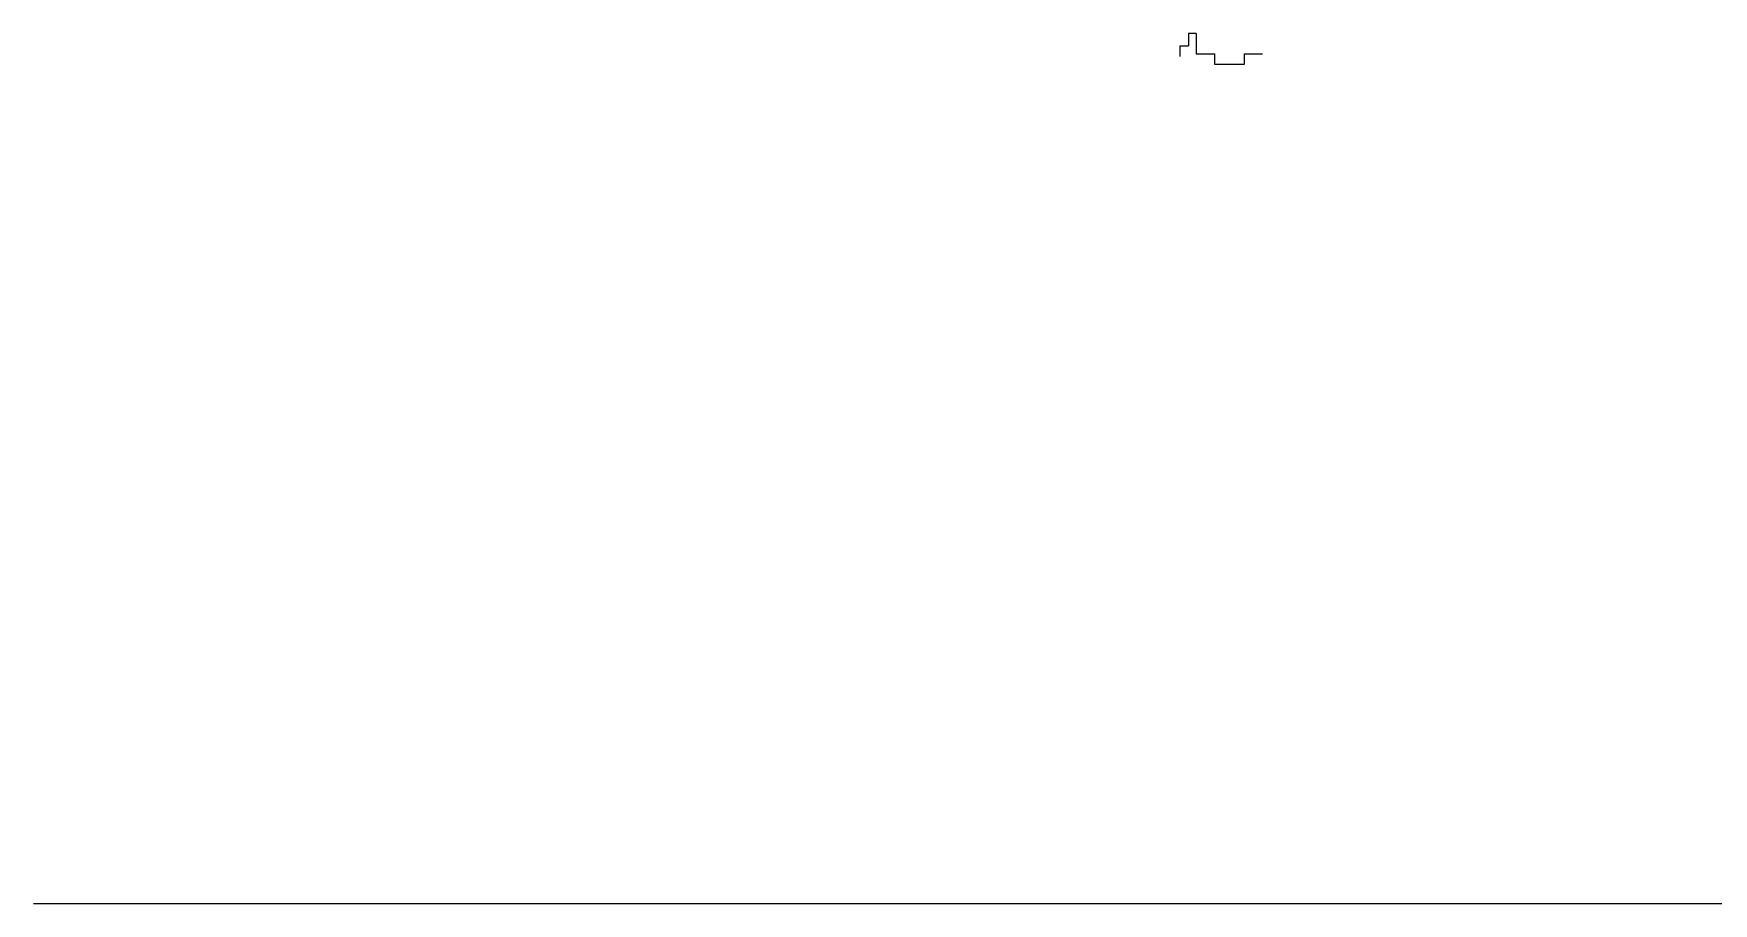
# Model space of a CAD drawing. Extents: x 5 to 378, y 165 to 379.
# Drawn here: x 7.5 to 167.3, y 296.6 to 379.3 of the extents above; entities that cross this region are included whole.
import ezdxf

# ---------------------------------------------------------------- set-up
doc = ezdxf.new("R2010")
doc.units = 0
doc.header["$MEASUREMENT"] = 0

msp = doc.modelspace()

# ---------------------------------------------------------------- linework, layer by layer
at = {"linetype": 'Continuous'}
for p, q in [((118.06, 379.3), (117.34, 379.3)), ((117.34, 379.3), (117.34, 378.13)), ((118.06, 379.3), (118.06, 377.36))]:
    msp.add_line(p, q, dxfattribs=at)
at = {"color": 0}
for p, q in [((116.54, 377.13), (116.54, 378.13)), ((116.54, 378.13), (117.34, 378.13)), ((118.06, 377.36), (119.79, 377.36)), ((119.79, 377.36), (119.79, 376.38)), ((122.65, 376.38), (122.65, 377.36)), ((122.65, 377.36), (124.38, 377.36)), ((122.66, 376.38), (122.66, 377.36)), ((122.66, 377.36), (124.38, 377.36)), ((119.79, 376.38), (122.65, 376.38)), ((119.79, 376.38), (122.65, 376.38)), ((7.49, 296.61), (373.91, 296.61))]:
    msp.add_line(p, q, dxfattribs=at)

doc.saveas('drawing.dxf')
